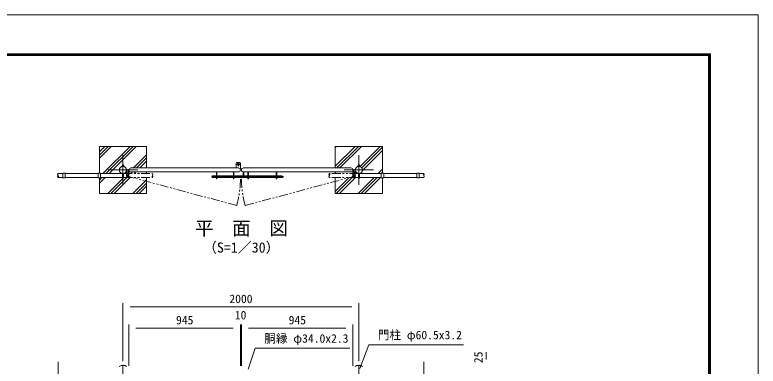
# Model space of a CAD drawing. Units: millimetres, scale not verified. Extents: x -6300 to 6300, y -4455 to 4455.
# Drawn here: x 0 to 6300, y 1479 to 4455 of the extents above; entities that cross this region are included whole.
import ezdxf
from ezdxf.enums import TextEntityAlignment as Align

# ---------------------------------------------------------------- set-up
doc = ezdxf.new("R2010")
doc.units = ezdxf.units.MM
doc.header["$LTSCALE"] = 30
for name, pattern in [('DASHED', [7.5, 6, -1.5]), ('USER1', [50.8, 31.75, -6.35, 6.35, -6.35]), ('USER2', [5, 2.5, -0.5, 0.5, -0.5, 0.5, -0.5])]:
    doc.linetypes.add(name, pattern=pattern)
for name, color, linetype, lineweight in [('0-0_D-STR1', 1, 'Continuous', 18), ('0-1_D-STR3', 3, 'Continuous', 13), ('0-2_D-BMK', 2, 'USER1', 13), ('0-3_D-STR4', 7, 'Continuous', 9), ('0-5_D-DCR-HCH', 7, 'Continuous', 9), ('0-6_D-STR-DIM', 7, 'Continuous', 9), ('0-8_D-STR-TXT', 7, 'Continuous', 9), ('0-9_D-TTL-TXT', 7, 'Continuous', 18), ('0-C_D-TTL', 7, 'Continuous', 9)]:
    doc.layers.add(name, color=color, linetype=linetype, lineweight=lineweight)
doc.styles.add('ＭＳ ゴシック', font='')
doc.styles.get('ＭＳ ゴシック').set_extended_font_data('MS Gothic')

msp = doc.modelspace()

# ---------------------------------------------------------------- linework, layer by layer
at = {"layer": '0-0_D-STR1'}
for p, q in [((1894.31, 3157.91), (983.31, 3157.91)), ((1937.81, 3157.91), (2848.81, 3157.91)), ((366.06, 3110.66), (406.06, 3110.66)), ((426.06, 3110.66), (706.06, 3110.66)), ((726.06, 3110.66), (912.06, 3110.66)), ((1894.31, 3123.91), (983.31, 3123.91)), ((1937.81, 3123.91), (2848.81, 3123.91)), ((3106.06, 3110.66), (2920.06, 3110.66)), ((3406.06, 3110.66), (3126.06, 3110.66)), ((3466.06, 3110.66), (3426.06, 3110.66)), ((366.06, 3076.66), (406.06, 3076.66)), ((426.06, 3076.66), (706.06, 3076.66)), ((726.06, 3076.66), (912.06, 3076.66)), ((3106.06, 3076.66), (2920.06, 3076.66)), ((3406.06, 3076.66), (3126.06, 3076.66)), ((3466.06, 3076.66), (3426.06, 3076.66))]:
    msp.add_line(p, q, dxfattribs=at)
at = {"layer": '0-0_D-STR1', "linetype": 'USER2', "lineweight": 13}
for p, q in [((920.06, 3110.66), (1166.06, 3110.66)), ((2912.06, 3110.66), (2666.06, 3110.66)), ((920.06, 3076.66), (1166.06, 3076.66)), ((2912.06, 3076.66), (2666.06, 3076.66))]:
    msp.add_line(p, q, dxfattribs=at)
at = {"layer": '0-0_D-STR1'}
for centre in [(916.06, 3140.91), (2916.06, 3140.91)]:
    msp.add_circle(centre, 30.25, dxfattribs=at)
for centre, radius, start, end in [((983.31, 3140.91), 17, 90, 270), ((1894.31, 3140.91), 17, 270, 90), ((1937.81, 3140.91), 17, 90, 270), ((2848.81, 3140.91), 17, 270, 90), ((916.06, 1423.78), 61.17, 59.14927, 120.85073), ((2916.06, 1423.78), 61.17, 59.14927, 120.85073)]:
    msp.add_arc(centre, radius, start, end, dxfattribs=at)
at = {"layer": '0-1_D-STR3'}
for p, q in [((908.56, 3171.16), (908.56, 3176.96)), ((923.56, 3171.16), (908.56, 3171.16)), ((921.98, 3177.66), (910.41, 3177.66)), ((912.06, 3183.09), (913.26, 3184.29)), ((912.06, 3177.66), (912.06, 3183.09)), ((912.06, 3170.9), (912.06, 3171.16)), ((912.31, 3176.96), (912.31, 3171.16)), ((912.76, 3177.66), (912.76, 3183.79)), ((918.86, 3184.29), (913.26, 3184.29)), ((919.36, 3177.66), (919.36, 3183.79)), ((919.81, 3176.96), (919.81, 3171.16)), ((920.06, 3177.66), (920.06, 3183.09)), ((920.06, 3170.9), (920.06, 3171.16)), ((923.56, 3171.16), (923.56, 3176.96)), ((1878.31, 3202.66), (1875.31, 3199.66)), ((1875.31, 3199.66), (1875.31, 3157.91)), ((1878.31, 3202.66), (1910.31, 3202.66)), ((1910.31, 3202.66), (1913.31, 3199.66)), ((1913.31, 3199.66), (1913.31, 3149.66)), ((2908.56, 3171.16), (2908.56, 3176.96)), ((2908.56, 3171.16), (2923.56, 3171.16)), ((2910.14, 3177.66), (2921.7, 3177.66)), ((2912.06, 3177.66), (2912.06, 3183.09)), ((2912.06, 3170.9), (2912.06, 3171.16)), ((2912.31, 3176.96), (2912.31, 3171.16)), ((2912.76, 3177.66), (2912.76, 3183.79)), ((2913.26, 3184.29), (2918.86, 3184.29)), ((2920.06, 3183.09), (2918.86, 3184.29)), ((2919.36, 3177.66), (2919.36, 3183.79)), ((2919.81, 3176.96), (2919.81, 3171.16)), ((2920.06, 3177.66), (2920.06, 3183.09)), ((2920.06, 3170.9), (2920.06, 3171.16)), ((2923.56, 3171.16), (2923.56, 3176.96)), ((406.06, 3112.66), (406.06, 3074.66)), ((406.06, 3112.66), (426.06, 3112.66)), ((426.06, 3112.66), (426.06, 3074.66)), ((706.06, 3112.66), (706.06, 3074.66)), ((706.06, 3112.66), (726.06, 3112.66)), ((726.06, 3112.66), (726.06, 3074.66)), ((912.06, 3072.29), (912.06, 3110.93)), ((920.06, 3072.29), (920.06, 3110.93)), ((946.31, 3145.91), (946.31, 3086.91)), ((950.81, 3145.91), (946.31, 3145.91)), ((950.81, 3145.91), (950.81, 3095.27)), ((961.81, 3095.27), (961.81, 3145.91)), ((961.81, 3145.91), (966.31, 3145.91)), ((966.31, 3086.91), (966.31, 3145.91)), ((1671.31, 3089.66), (1673.31, 3091.66)), ((1671.31, 3089.66), (1671.31, 3077.66)), ((1673.31, 3091.66), (1707.81, 3091.66)), ((1673.31, 3091.66), (1673.31, 3075.66)), ((1707.81, 3064.66), (1707.81, 3123.91)), ((1712.31, 3064.66), (1712.31, 3123.91)), ((1712.31, 3091.66), (1852.81, 3091.66)), ((1852.81, 3064.66), (1852.81, 3123.91)), ((1857.31, 3064.66), (1857.31, 3123.91)), ((1857.31, 3091.66), (1974.81, 3091.66)), ((1913.31, 3149.66), (1908.88, 3149.66)), ((1936.06, 3123.91), (1940.56, 3123.91)), ((1936.06, 3091.66), (1936.06, 3123.91)), ((1940.56, 3091.66), (1940.56, 3123.91)), ((1974.81, 3064.66), (1974.81, 3123.91)), ((1979.31, 3064.66), (1979.31, 3123.91)), ((1979.31, 3091.66), (2214.81, 3091.66)), ((2214.81, 3064.66), (2214.81, 3123.91)), ((2219.31, 3064.66), (2219.31, 3123.91)), ((2219.31, 3091.66), (2263.31, 3091.66)), ((2865.81, 3086.91), (2865.81, 3145.91)), ((2870.31, 3145.91), (2865.81, 3145.91)), ((2870.31, 3095.27), (2870.31, 3145.91)), ((2881.31, 3145.91), (2881.31, 3095.27)), ((2881.31, 3145.91), (2885.81, 3145.91)), ((2885.81, 3145.91), (2885.81, 3086.91)), ((2912.06, 3072.29), (2912.06, 3110.93)), ((2920.06, 3072.29), (2920.06, 3110.93)), ((3106.06, 3112.66), (3106.06, 3074.66)), ((3126.06, 3112.66), (3106.06, 3112.66)), ((3126.06, 3112.66), (3126.06, 3074.66)), ((3406.06, 3112.66), (3406.06, 3074.66)), ((3426.06, 3112.66), (3406.06, 3112.66)), ((3426.06, 3112.66), (3426.06, 3074.66)), ((406.06, 3074.66), (426.06, 3074.66)), ((706.06, 3074.66), (726.06, 3074.66)), ((1671.31, 3077.66), (1673.31, 3075.66)), ((1673.31, 3075.66), (1707.81, 3075.66)), ((1707.81, 3064.66), (1712.31, 3064.66)), ((1712.31, 3075.66), (1852.81, 3075.66)), ((1852.81, 3064.66), (1857.31, 3064.66)), ((1857.31, 3075.66), (1974.81, 3075.66)), ((1974.81, 3064.66), (1979.31, 3064.66)), ((1979.31, 3075.66), (2214.81, 3075.66)), ((2214.81, 3064.66), (2219.31, 3064.66)), ((2219.31, 3075.66), (2263.31, 3075.66)), ((3126.06, 3074.66), (3106.06, 3074.66)), ((3426.06, 3074.66), (3406.06, 3074.66))]:
    msp.add_line(p, q, dxfattribs=at)
for points in [[(918.86, 3184.29), (920.06, 3183.09), (912.06, 3183.09)], [(2913.26, 3184.29), (2912.06, 3183.09), (2920.06, 3183.09)]]:
    msp.add_lwpolyline(points, dxfattribs=at)
for centre, radius in [((1894.31, 3187.66), 10), ((1894.31, 3187.66), 6.5), ((956.31, 3086.91), 10), ((956.31, 3086.91), 5.5), ((2875.81, 3086.91), 10), ((2875.81, 3086.91), 5.5)]:
    msp.add_circle(centre, radius, dxfattribs=at)
for centre, radius, start, end in [((910.43, 3174.8), 2.86, 49.0514, 130.9486), ((916.06, 3167.27), 10.39, 68.85295, 111.14705), ((921.68, 3174.87), 2.81, 48.21899, 131.78101), ((2910.43, 3174.87), 2.81, 48.21899, 131.78101), ((2916.06, 3167.27), 10.39, 68.85295, 111.14705), ((2921.68, 3174.8), 2.86, 49.0514, 130.9486), ((2263.31, 3083.66), 8, 270, 90)]:
    msp.add_arc(centre, radius, start, end, dxfattribs=at)
at = {"layer": '0-1_D-STR3', "linetype": 'DASHED'}
for centre in [(916.06, 3072.29), (2916.06, 3072.29)]:
    msp.add_arc(centre, 4, 180, 0, dxfattribs=at)
at = {"layer": '0-2_D-BMK'}
for p, q in [((916.06, 3265.91), (916.06, 3015.91)), ((2916.06, 3265.91), (2916.06, 3015.91)), ((1878.31, 3187.66), (1910.31, 3187.66)), ((1894.31, 3171.66), (1894.31, 3203.66)), ((791.06, 3140.91), (1041.06, 3140.91)), ((2791.06, 3140.91), (3041.06, 3140.91)), ((2875.81, 3071.38), (2875.81, 3102.45)), ((1666.97, 3083.66), (2279.92, 3083.66)), ((2860.28, 3086.91), (2891.34, 3086.91)), ((916.06, -1369.05), (916.06, 1490.95)), ((2916.06, -1369.05), (2916.06, 1490.95))]:
    msp.add_line(p, q, dxfattribs=at)
at = {"layer": '0-2_D-BMK', "linetype": 'USER2'}
for p, q in [((1880.33, 2839.69), (956.31, 3086.91)), ((1951.78, 2839.69), (2875.81, 3086.91))]:
    msp.add_line(p, q, dxfattribs=at)
for centre, start, end in [((956.31, 3086.91), 345.02102, 358.66711), ((2875.81, 3086.91), 181.33289, 194.97898)]:
    msp.add_arc(centre, 956.52, start, end, dxfattribs=at)
at = {"layer": '0-3_D-STR4'}
for p, q in [((716.06, 3340.91), (716.06, 3112.66)), ((2716.06, 3340.91), (2716.06, 3157.91)), ((1116.06, 3110.66), (1116.06, 3123.91)), ((2716.06, 3123.91), (2716.06, 3110.66))]:
    msp.add_line(p, q, dxfattribs=at)
for points in [[(1116.06, 3157.91), (1116.06, 3340.91), (716.06, 3340.91)], [(3116.06, 3112.66), (3116.06, 3340.91), (2716.06, 3340.91)], [(716.06, 3074.66), (716.06, 2940.91), (1116.06, 2940.91), (1116.06, 3076.66)], [(2716.06, 3076.66), (2716.06, 2940.91), (3116.06, 2940.91), (3116.06, 3074.66)]]:
    msp.add_lwpolyline(points, dxfattribs=at)
at = {"layer": '0-5_D-DCR-HCH'}
for p, q in [((716.06, 3240.09), (816.88, 3340.91)), ((716.06, 3266.61), (790.36, 3340.91)), ((716.06, 3293.13), (763.84, 3340.91)), ((745.73, 3110.66), (975.98, 3340.91)), ((772.24, 3110.66), (1002.49, 3340.91)), ((798.76, 3110.66), (1029.01, 3340.91)), ((2716.06, 3330.91), (2726.07, 3340.91)), ((2716.06, 3171.81), (2885.17, 3340.91)), ((2728.68, 3157.91), (2911.68, 3340.91)), ((2755.2, 3157.91), (2938.2, 3340.91)), ((2925.87, 3169.48), (3097.3, 3340.91)), ((2940.89, 3157.99), (3116.06, 3333.16)), ((2945.91, 3136.49), (3116.06, 3306.64)), ((1005.11, 3157.91), (1116.06, 3268.86)), ((1031.63, 3157.91), (1116.06, 3242.35)), ((1058.14, 3157.91), (1116.06, 3215.83)), ((958.77, 3111.57), (961.81, 3114.61)), ((966.31, 3119.11), (973.97, 3126.78)), ((984.38, 3110.66), (997.63, 3123.91)), ((1010.89, 3110.66), (1024.14, 3123.91)), ((2716.06, 3118.77), (2721.2, 3123.91)), ((2870.31, 3113.93), (2881.31, 3124.93)), ((2885.81, 3129.43), (2887.51, 3131.12)), ((2893.56, 3110.66), (2898.98, 3116.08)), ((2920.08, 3110.66), (2920.43, 3111.01)), ((3079.18, 3110.66), (3116.06, 3147.54)), ((3105.7, 3110.66), (3106.06, 3111.03)), ((3107.7, 3112.66), (3116.06, 3121.03)), ((716.06, 3027.96), (764.76, 3076.66)), ((716.06, 3054.48), (738.24, 3076.66)), ((788.11, 2940.91), (915.53, 3068.34)), ((814.63, 2940.91), (950.38, 3076.66)), ((841.14, 2940.91), (976.89, 3076.66)), ((920.06, 3072.86), (923.86, 3076.66)), ((1026.76, 2940.91), (1116.06, 3030.22)), ((2716.06, 2959.68), (2833.05, 3076.66)), ((2723.81, 2940.91), (2859.56, 3076.66)), ((2750.33, 2940.91), (2886.08, 3076.66)), ((2909.43, 2940.91), (3045.18, 3076.66)), ((2935.95, 2940.91), (3071.7, 3076.66)), ((2962.46, 2940.91), (3098.21, 3076.66)), ((1053.27, 2940.91), (1116.06, 3003.7))]:
    msp.add_line(p, q, dxfattribs=at)
msp.add_lwpolyline([(1000.24, 2940.91), (1115.93, 3056.6), (1116.06, 3056.73)], dxfattribs=at)
at = {"layer": '0-6_D-STR-DIM'}
for p, q in [((916.06, 1520.95), (916.06, 2010.95)), ((976.06, 1980.95), (2856.06, 1980.95)), ((2916.06, 1520.95), (2916.06, 2010.95)), ((966.31, 1480.95), (966.31, 1830.95)), ((1911.31, 1480.95), (1911.31, 1830.95)), ((1911.31, 1480.95), (1911.31, 1830.95)), ((1920.81, 1480.95), (1920.81, 1830.95)), ((1920.81, 1480.95), (1920.81, 1830.95)), ((2865.81, 1480.95), (2865.81, 1830.95)), ((1851.31, 1800.95), (1026.31, 1800.95)), ((1851.31, 1800.95), (1791.31, 1800.95)), ((1920.81, 1800.95), (1911.31, 1800.95)), ((1980.81, 1800.95), (2805.81, 1800.95)), ((1980.81, 1800.95), (2040.81, 1800.95)), ((3996.06, 1535.95), (3996.06, 1595.95)), ((366.06, 226.6), (366.06, 1513.95)), ((3466.06, 226.6), (3466.06, 1513.95))]:
    msp.add_line(p, q, dxfattribs=at)
for centre, start, end in [((374.61, 3102.16), 135.18146, 224.81854), ((374.61, 3085.16), 135.18146, 224.81854), ((357.5, 3085.16), 315.18146, 44.81854), ((1174.61, 3085.16), 135.18146, 224.81854), ((1157.5, 3102.16), 315.18146, 44.81854), ((1157.5, 3085.16), 315.18146, 44.81854), ((2674.61, 3102.16), 135.18146, 224.81854), ((2674.61, 3085.16), 135.18146, 224.81854), ((2657.5, 3102.16), 315.18146, 44.81854), ((3474.61, 3102.16), 135.18146, 224.81854), ((3457.5, 3102.16), 315.18146, 44.81854), ((3457.5, 3085.16), 315.18146, 44.81854)]:
    msp.add_arc(centre, 12.06, start, end, dxfattribs=at)
at = {"layer": '0-8_D-STR-TXT'}
for points in [[(3801.83, 1660.45), (2999.81, 1660.45), (2924.41, 1459.18)], [(2839.79, 1630.82), (2035.87, 1630.82), (1977.39, 1452.85)]]:
    msp.add_lwpolyline(points, dxfattribs=at)
at = {"layer": '0-C_D-TTL', "color": 2, "lineweight": 18}
msp.add_lwpolyline([(-6300, 4455), (6300, 4455), (6300, -4455), (-6300, -4455)], close=True, dxfattribs=at)
at = {"layer": '0-C_D-TTL'}
for points in [[(-5895, 4125), (5895, 4125), (5895, -4125), (-5895, -4125)], [(-5891.25, 4121.25), (5891.25, 4121.25), (5891.25, -4121.25), (-5891.25, -4121.25)], [(-5887.5, 4117.5), (5887.5, 4117.5), (5887.5, -4117.5), (-5887.5, -4117.5)], [(-5883.75, 4113.75), (5883.75, 4113.75), (5883.75, -4113.75), (-5883.75, -4113.75)], [(-5880, 4110), (5880, 4110), (5880, -4110), (-5880, -4110)]]:
    msp.add_lwpolyline(points, close=True, dxfattribs=at)

# ---------------------------------------------------------------- texts
at = {"layer": '0-6_D-STR-DIM', "style": 'ＭＳ ゴシック'}
for s, p in [('2000', (1818.18, 1991.07)), ('945', (1366.1, 1811.07)), ('10', (1864.46, 1853.07)), ('945', (2320.6, 1811.07))]:
    msp.add_text(s, height=72.14, dxfattribs=at).set_placement(p, align=Align.BOTTOM_LEFT)
msp.add_text('25', height=72.14, rotation=90, dxfattribs=at).set_placement((3985.94, 1504), align=Align.BOTTOM_LEFT)
at = {"layer": '0-8_D-STR-TXT', "style": 'ＭＳ ゴシック'}
for s, p in [('門柱 φ60.5x3.2', (3076.19, 1684.47)), ('胴縁 φ34.0x2.3', (2114.54, 1655.22))]:
    msp.add_text(s, height=72.14, dxfattribs=at).set_placement(p, align=Align.BOTTOM_LEFT)
at = {"layer": '0-9_D-TTL-TXT', "style": 'ＭＳ ゴシック'}
for s, height, p in [('平\u3000面\u3000図', 115.5, (1526.21, 2554.61)), ('（S=1／30）', 86.66, (1594.43, 2414.82))]:
    msp.add_text(s, height=height, dxfattribs=at).set_placement(p, align=Align.BOTTOM_LEFT)

doc.saveas('drawing.dxf')
